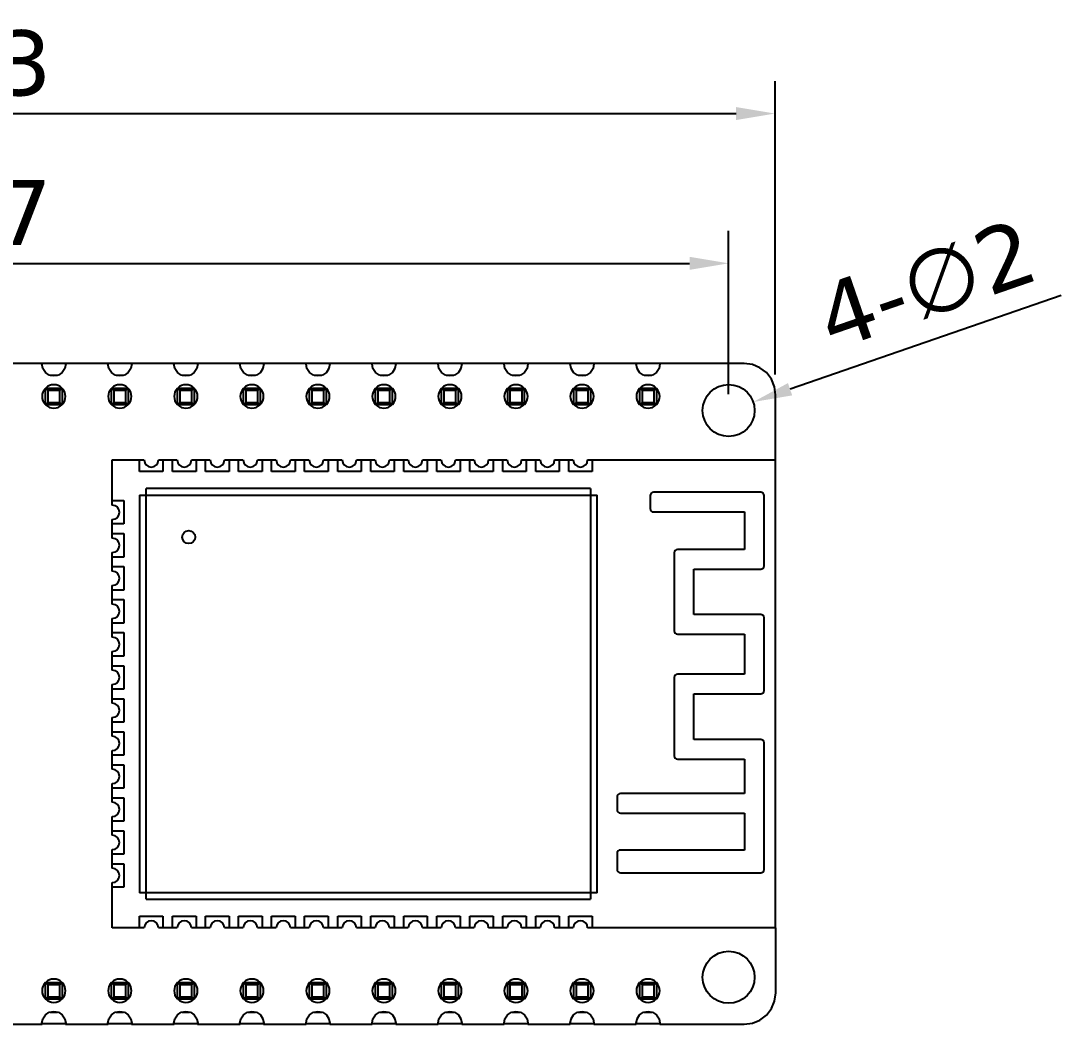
# Model space of a CAD drawing. Header units: millimetres. Extents: x 573 to 698, y 194 to 280.
# Drawn here: x 657.48 to 697.5, y 241.65 to 280.25 of the extents above; entities that cross this region are included whole.
import ezdxf

# ---------------------------------------------------------------- set-up
doc = ezdxf.new("R2010")
doc.units = ezdxf.units.MM
doc.header["$LTSCALE"] = 30.734
doc.header["$PDMODE"] = 3
doc.header["$PDSIZE"] = 0.3125
doc.layers.get('0').update_dxf_attribs({"linetype": 'CONTINUOUS'})
doc.layers.get('Defpoints').update_dxf_attribs({"linetype": 'CONTINUOUS'})
doc.layers.add('dim', color=6, linetype='CONTINUOUS', lineweight=9)
doc.styles.add('Verdana', font='verdana.ttf', dxfattribs={"height": 2.5})
doc.dimstyles.new('aaaaaaaa 3.0', dxfattribs={"dimtxt": 2.5, "dimasz": 1.5, "dimexe": 1.25, "dimexo": 0.625, "dimtad": 1, "dimdec": 1, "dimzin": 9, "dimdsep": 46, "dimtxsty": 'Verdana', "dimcen": 0, "dimazin": 0, "dimtfac": 1, "dimtofl": 0, "dimtmove": 0, "dimatfit": 3, "dimfxl": 1, "dimlwd": 25, "dimlwe": 25, "dimarcsym": 0})

# ---------------------------------------------------------------- blocks, each defined once
blk = doc.blocks.new('*D36')
at = {"layer": 'Defpoints', "color": 0}
for p in [(686.496, 276.679), (623.211, 265.856), (686.496, 266.012)]:
    blk.add_point(p, dxfattribs=at)
at = {"layer": 'dim', "color": 0, "lineweight": 25}
for p, q in [((623.211, 266.481), (623.211, 277.929)), ((686.496, 266.637), (686.496, 277.929)), ((624.711, 276.679), (684.996, 276.679))]:
    blk.add_line(p, q, dxfattribs=at)
at = {"layer": 'dim', "color": 0}
for points in [[(624.711, 276.929), (624.711, 276.429), (623.211, 276.679)], [(684.996, 276.429), (684.996, 276.929), (686.496, 276.679)]]:
    blk.add_solid(points, dxfattribs=at)
at = {"layer": 'dim', "color": 0, "insert": (654.853, 278.606), "char_height": 2.5, "attachment_point": 5, "style": 'Verdana'}
blk.add_mtext('63.3', dxfattribs=at)
blk = doc.blocks.new('*D40')
at = {"layer": 'Defpoints', "color": 0}
for p in [(685.656, 265.583), (683.766, 264.929)]:
    blk.add_point(p, dxfattribs=at)
at = {"layer": 'dim', "color": 0, "lineweight": 25}
blk.add_line((697.504, 269.683), (687.074, 266.073), dxfattribs=at)
at = {"layer": 'dim', "color": 0}
blk.add_solid([(686.992, 266.31), (687.156, 265.837), (685.656, 265.583)], dxfattribs=at)
at = {"layer": 'dim', "color": 0, "insert": (692.311, 270.108), "char_height": 2.5, "attachment_point": 5, "rotation": 19.0884, "style": 'Verdana'}
blk.add_mtext('4-∅2', dxfattribs=at)
blk = doc.blocks.new('*D41')
at = {"layer": 'Defpoints', "color": 0}
for p in [(684.711, 270.917), (625.021, 265.256), (684.711, 265.256)]:
    blk.add_point(p, dxfattribs=at)
at = {"layer": 'dim', "color": 0, "lineweight": 25}
for p, q in [((625.021, 265.881), (625.021, 272.167)), ((684.711, 265.881), (684.711, 272.167)), ((626.521, 270.917), (683.211, 270.917))]:
    blk.add_line(p, q, dxfattribs=at)
at = {"layer": 'dim', "color": 0}
for points in [[(626.521, 271.167), (626.521, 270.667), (625.021, 270.917)], [(683.211, 270.667), (683.211, 271.167), (684.711, 270.917)]]:
    blk.add_solid(points, dxfattribs=at)
at = {"layer": 'dim', "color": 0, "insert": (654.866, 272.843), "char_height": 2.5, "attachment_point": 5, "style": 'Verdana'}
blk.add_mtext('59.7', dxfattribs=at)

msp = doc.modelspace()

# ---------------------------------------------------------------- linework, layer by layer
at = {"color": 7, "linetype": 'Continuous'}
for p, q in [((658.296, 267.061), (656.667, 267.061)), ((659.207, 267.066), (658.293, 267.066)), ((658.293, 267.046), (658.296, 267.061)), ((658.328, 266.87), (658.293, 267.046)), ((659.21, 267.046), (659.175, 266.87)), ((659.207, 267.062), (659.21, 267.046)), ((660.836, 267.062), (659.207, 267.062)), ((661.747, 267.066), (660.833, 267.066)), ((660.833, 267.046), (660.836, 267.062)), ((660.868, 266.87), (660.833, 267.046)), ((661.75, 267.046), (661.715, 266.87)), ((661.747, 267.062), (661.75, 267.046)), ((663.376, 267.062), (661.747, 267.062)), ((664.287, 267.066), (663.373, 267.066)), ((663.373, 267.046), (663.376, 267.062)), ((663.408, 266.87), (663.373, 267.046)), ((664.29, 267.046), (664.255, 266.87)), ((665.916, 267.063), (664.287, 267.062)), ((664.287, 267.062), (664.29, 267.046)), ((666.827, 267.066), (665.913, 267.066)), ((665.913, 267.046), (665.916, 267.063)), ((665.948, 266.87), (665.913, 267.046)), ((666.83, 267.046), (666.795, 266.87)), ((668.456, 267.063), (666.827, 267.063)), ((666.827, 267.063), (666.83, 267.046)), ((669.367, 267.066), (668.453, 267.066)), ((668.453, 267.046), (668.456, 267.063)), ((668.488, 266.87), (668.453, 267.046)), ((669.37, 267.046), (669.335, 266.87)), ((670.996, 267.064), (669.367, 267.063)), ((669.367, 267.063), (669.37, 267.046)), ((671.907, 267.066), (670.993, 267.066)), ((670.993, 267.046), (670.996, 267.064)), ((671.028, 266.87), (670.993, 267.046)), ((671.91, 267.046), (671.875, 266.87)), ((673.536, 267.064), (671.907, 267.064)), ((671.907, 267.064), (671.91, 267.046)), ((674.447, 267.066), (673.533, 267.066)), ((673.533, 267.046), (673.536, 267.064)), ((673.568, 266.87), (673.533, 267.046)), ((674.45, 267.046), (674.415, 266.87)), ((676.076, 267.064), (674.447, 267.064)), ((674.447, 267.064), (674.45, 267.046)), ((676.986, 267.066), (676.073, 267.066)), ((676.073, 267.046), (676.076, 267.064)), ((676.108, 266.87), (676.073, 267.046)), ((676.99, 267.046), (676.955, 266.87)), ((678.616, 267.065), (676.986, 267.065)), ((676.986, 267.065), (676.99, 267.046)), ((679.526, 267.066), (678.613, 267.066)), ((678.613, 267.046), (678.616, 267.065)), ((678.648, 266.87), (678.613, 267.046)), ((679.53, 267.046), (679.495, 266.87)), ((681.156, 267.065), (679.526, 267.065)), ((679.526, 267.065), (679.53, 267.046)), ((682.066, 267.066), (681.153, 267.066)), ((681.153, 267.046), (681.156, 267.065)), ((681.188, 266.87), (681.153, 267.046)), ((682.07, 267.046), (682.035, 266.87)), ((685.311, 267.066), (682.066, 267.065)), ((682.066, 267.065), (682.07, 267.046)), ((685.625, 267.025), (685.311, 267.066)), ((685.917, 266.904), (685.625, 267.025)), ((658.427, 266.721), (658.328, 266.87)), ((658.576, 266.622), (658.427, 266.721)), ((658.751, 266.587), (658.576, 266.622)), ((658.607, 266.616), (658.896, 266.616)), ((658.927, 266.622), (658.751, 266.587)), ((659.076, 266.721), (658.927, 266.622)), ((659.175, 266.87), (659.076, 266.721)), ((660.967, 266.721), (660.868, 266.87)), ((661.116, 266.622), (660.967, 266.721)), ((661.291, 266.587), (661.116, 266.622)), ((661.147, 266.616), (661.436, 266.616)), ((661.467, 266.622), (661.291, 266.587)), ((661.616, 266.721), (661.467, 266.622)), ((661.715, 266.87), (661.616, 266.721)), ((663.507, 266.721), (663.408, 266.87)), ((663.656, 266.622), (663.507, 266.721)), ((663.831, 266.587), (663.656, 266.622)), ((663.687, 266.616), (663.976, 266.616)), ((664.007, 266.622), (663.831, 266.587)), ((664.156, 266.721), (664.007, 266.622)), ((664.255, 266.87), (664.156, 266.721)), ((666.047, 266.721), (665.948, 266.87)), ((666.196, 266.622), (666.047, 266.721)), ((666.371, 266.587), (666.196, 266.622)), ((666.227, 266.616), (666.516, 266.616)), ((666.547, 266.622), (666.371, 266.587)), ((666.696, 266.721), (666.547, 266.622)), ((666.795, 266.87), (666.696, 266.721)), ((668.587, 266.721), (668.488, 266.87)), ((668.736, 266.622), (668.587, 266.721)), ((668.911, 266.587), (668.736, 266.622)), ((668.767, 266.616), (669.056, 266.616)), ((669.087, 266.622), (668.911, 266.587)), ((669.236, 266.721), (669.087, 266.622)), ((669.335, 266.87), (669.236, 266.721)), ((671.127, 266.721), (671.028, 266.87)), ((671.276, 266.622), (671.127, 266.721)), ((671.451, 266.587), (671.276, 266.622)), ((671.307, 266.616), (671.596, 266.616)), ((671.627, 266.622), (671.451, 266.587)), ((671.776, 266.721), (671.627, 266.622)), ((671.875, 266.87), (671.776, 266.721)), ((673.667, 266.721), (673.568, 266.87)), ((673.816, 266.622), (673.667, 266.721)), ((673.991, 266.587), (673.816, 266.622)), ((673.847, 266.616), (674.136, 266.616)), ((674.167, 266.622), (673.991, 266.587)), ((674.316, 266.721), (674.167, 266.622)), ((674.415, 266.87), (674.316, 266.721)), ((676.207, 266.721), (676.108, 266.87)), ((676.356, 266.622), (676.207, 266.721)), ((676.531, 266.587), (676.356, 266.622)), ((676.387, 266.616), (676.676, 266.616)), ((676.707, 266.622), (676.531, 266.587)), ((676.856, 266.721), (676.707, 266.622)), ((676.955, 266.87), (676.856, 266.721)), ((678.747, 266.721), (678.648, 266.87)), ((678.896, 266.622), (678.747, 266.721)), ((679.071, 266.587), (678.896, 266.622)), ((678.927, 266.616), (679.216, 266.616)), ((679.247, 266.622), (679.071, 266.587)), ((679.396, 266.721), (679.247, 266.622)), ((679.495, 266.87), (679.396, 266.721)), ((681.287, 266.721), (681.188, 266.87)), ((681.436, 266.622), (681.287, 266.721)), ((681.611, 266.587), (681.436, 266.622)), ((681.467, 266.616), (681.756, 266.616)), ((681.787, 266.622), (681.611, 266.587)), ((681.936, 266.721), (681.787, 266.622)), ((682.035, 266.87), (681.936, 266.721)), ((686.167, 266.712), (685.917, 266.904)), ((686.36, 266.461), (686.167, 266.712)), ((686.48, 266.169), (686.36, 266.461)), ((686.511, 265.856), (686.48, 266.169)), ((658.431, 265.476), (658.431, 266.116)), ((658.52, 266.028), (658.431, 266.116)), ((658.431, 266.116), (659.071, 266.116)), ((658.52, 266.028), (658.52, 265.564)), ((658.983, 266.028), (658.52, 266.028)), ((659.071, 266.116), (658.983, 266.028)), ((658.983, 265.564), (658.983, 266.028)), ((659.071, 266.116), (659.071, 265.476)), ((660.971, 265.476), (660.971, 266.116)), ((660.971, 266.116), (661.611, 266.116)), ((661.06, 266.028), (660.971, 266.116)), ((661.06, 266.028), (661.06, 265.564)), ((661.523, 266.028), (661.06, 266.028)), ((661.611, 266.116), (661.523, 266.028)), ((661.523, 265.564), (661.523, 266.028)), ((661.611, 266.116), (661.611, 265.476)), ((663.511, 265.476), (663.511, 266.116)), ((663.511, 266.116), (664.151, 266.116)), ((663.6, 266.028), (663.511, 266.116)), ((663.6, 266.028), (663.6, 265.564)), ((664.063, 266.028), (663.6, 266.028)), ((664.151, 266.116), (664.063, 266.028)), ((664.063, 265.564), (664.063, 266.028)), ((664.151, 266.116), (664.151, 265.476)), ((666.051, 265.476), (666.051, 266.116)), ((666.051, 266.116), (666.691, 266.116)), ((666.14, 266.028), (666.051, 266.116)), ((666.14, 266.028), (666.14, 265.564)), ((666.603, 266.028), (666.14, 266.028)), ((666.691, 266.116), (666.603, 266.028)), ((666.603, 265.564), (666.603, 266.028)), ((666.691, 266.116), (666.691, 265.476)), ((668.591, 265.476), (668.591, 266.116)), ((668.591, 266.116), (669.231, 266.116)), ((668.68, 266.028), (668.591, 266.116)), ((669.143, 266.028), (668.68, 266.028)), ((668.68, 266.028), (668.68, 265.564)), ((669.231, 266.116), (669.143, 266.028)), ((669.143, 265.564), (669.143, 266.028)), ((669.231, 266.116), (669.231, 265.476)), ((671.131, 266.116), (671.771, 266.116)), ((671.131, 265.476), (671.131, 266.116)), ((671.22, 266.028), (671.131, 266.116)), ((671.683, 266.028), (671.22, 266.028)), ((671.22, 266.028), (671.22, 265.564)), ((671.771, 266.116), (671.683, 266.028)), ((671.683, 265.564), (671.683, 266.028)), ((671.771, 266.116), (671.771, 265.476)), ((673.671, 266.116), (674.311, 266.116)), ((673.671, 265.476), (673.671, 266.116)), ((673.76, 266.028), (673.671, 266.116)), ((674.223, 266.028), (673.76, 266.028)), ((673.76, 266.028), (673.76, 265.564)), ((674.311, 266.116), (674.223, 266.028)), ((674.223, 265.564), (674.223, 266.028)), ((674.311, 266.116), (674.311, 265.476)), ((676.211, 266.116), (676.851, 266.116)), ((676.211, 265.476), (676.211, 266.116)), ((676.3, 266.028), (676.211, 266.116)), ((676.763, 266.028), (676.3, 266.028)), ((676.3, 266.028), (676.3, 265.564)), ((676.851, 266.116), (676.763, 266.028)), ((676.763, 265.564), (676.763, 266.028)), ((676.851, 266.116), (676.851, 265.476)), ((678.751, 266.116), (679.391, 266.116)), ((678.751, 265.476), (678.751, 266.116)), ((678.84, 266.028), (678.751, 266.116)), ((679.303, 266.028), (678.84, 266.028)), ((678.84, 266.028), (678.84, 265.564)), ((679.391, 266.116), (679.303, 266.028)), ((679.303, 265.564), (679.303, 266.028)), ((679.391, 266.116), (679.391, 265.476)), ((681.291, 266.116), (681.931, 266.116)), ((681.291, 265.476), (681.291, 266.116)), ((681.38, 266.028), (681.291, 266.116)), ((681.843, 266.028), (681.38, 266.028)), ((681.38, 266.028), (681.38, 265.564)), ((681.931, 266.116), (681.843, 266.028)), ((681.843, 265.564), (681.843, 266.028)), ((681.931, 266.116), (681.931, 265.476)), ((686.511, 263.356), (686.511, 265.856)), ((658.52, 265.564), (658.431, 265.476)), ((659.071, 265.476), (658.431, 265.476)), ((658.52, 265.564), (658.983, 265.564)), ((659.071, 265.476), (658.983, 265.564)), ((661.06, 265.564), (660.971, 265.476)), ((661.611, 265.476), (660.971, 265.476)), ((661.06, 265.564), (661.523, 265.564)), ((661.611, 265.476), (661.523, 265.564)), ((663.6, 265.564), (663.511, 265.476)), ((664.151, 265.476), (663.511, 265.476)), ((663.6, 265.564), (664.063, 265.564)), ((664.151, 265.476), (664.063, 265.564)), ((666.14, 265.564), (666.051, 265.476)), ((666.691, 265.476), (666.051, 265.476)), ((666.14, 265.564), (666.603, 265.564)), ((666.691, 265.476), (666.603, 265.564)), ((668.68, 265.564), (668.591, 265.476)), ((669.231, 265.476), (668.591, 265.476)), ((668.68, 265.564), (669.143, 265.564)), ((669.231, 265.476), (669.143, 265.564)), ((671.22, 265.564), (671.131, 265.476)), ((671.771, 265.476), (671.131, 265.476)), ((671.22, 265.564), (671.683, 265.564)), ((671.771, 265.476), (671.683, 265.564)), ((673.76, 265.564), (673.671, 265.476)), ((674.311, 265.476), (673.671, 265.476)), ((673.76, 265.564), (674.223, 265.564)), ((674.311, 265.476), (674.223, 265.564)), ((676.3, 265.564), (676.211, 265.476)), ((676.851, 265.476), (676.211, 265.476)), ((676.3, 265.564), (676.763, 265.564)), ((676.851, 265.476), (676.763, 265.564)), ((678.84, 265.564), (678.751, 265.476)), ((679.391, 265.476), (678.751, 265.476)), ((678.84, 265.564), (679.303, 265.564)), ((679.391, 265.476), (679.303, 265.564)), ((681.38, 265.564), (681.291, 265.476)), ((681.931, 265.476), (681.291, 265.476)), ((681.38, 265.564), (681.843, 265.564)), ((681.931, 265.476), (681.843, 265.564)), ((661.001, 261.616), (661.001, 263.356)), ((661.001, 263.356), (662.226, 263.356)), ((662.051, 262.906), (662.051, 263.356)), ((662.776, 263.356), (663.496, 263.356)), ((662.951, 263.356), (662.951, 262.906)), ((663.321, 262.906), (663.321, 263.356)), ((664.046, 263.356), (664.766, 263.356)), ((664.221, 263.356), (664.221, 262.906)), ((664.591, 262.906), (664.591, 263.356)), ((665.316, 263.356), (666.036, 263.356)), ((665.491, 263.356), (665.491, 262.906)), ((665.861, 262.906), (665.861, 263.356)), ((666.586, 263.356), (667.306, 263.356)), ((666.761, 263.356), (666.761, 262.906)), ((667.131, 262.906), (667.131, 263.356)), ((667.856, 263.356), (668.576, 263.356)), ((668.031, 263.356), (668.031, 262.906)), ((668.401, 262.906), (668.401, 263.356)), ((669.126, 263.356), (669.846, 263.356)), ((669.301, 263.356), (669.301, 262.906)), ((669.671, 262.906), (669.671, 263.356)), ((670.396, 263.356), (671.116, 263.356)), ((670.571, 263.356), (670.571, 262.906)), ((670.941, 262.906), (670.941, 263.356)), ((671.666, 263.356), (672.386, 263.356)), ((671.841, 263.356), (671.841, 262.906)), ((672.211, 262.906), (672.211, 263.356)), ((672.936, 263.356), (673.656, 263.356)), ((673.111, 263.356), (673.111, 262.906)), ((673.481, 262.906), (673.481, 263.356)), ((674.206, 263.356), (674.926, 263.356)), ((674.381, 263.356), (674.381, 262.906)), ((674.751, 262.906), (674.751, 263.356)), ((675.476, 263.356), (676.196, 263.356)), ((675.651, 263.356), (675.651, 262.906)), ((676.021, 262.906), (676.021, 263.356)), ((676.746, 263.356), (677.466, 263.356)), ((676.921, 263.356), (676.921, 262.906)), ((677.291, 262.906), (677.291, 263.356)), ((678.016, 263.356), (678.736, 263.356)), ((678.191, 263.356), (678.191, 262.906)), ((678.561, 262.906), (678.561, 263.356)), ((679.286, 263.356), (686.501, 263.356)), ((679.461, 263.356), (679.461, 262.906)), ((686.501, 263.356), (686.511, 263.356)), ((686.501, 263.356), (686.501, 245.356)), ((662.951, 262.906), (662.051, 262.906)), ((664.221, 262.906), (663.321, 262.906)), ((665.491, 262.906), (664.591, 262.906)), ((666.761, 262.906), (665.861, 262.906)), ((668.031, 262.906), (667.131, 262.906)), ((669.301, 262.906), (668.401, 262.906)), ((670.571, 262.906), (669.671, 262.906)), ((671.841, 262.906), (670.941, 262.906)), ((673.111, 262.906), (672.211, 262.906)), ((674.381, 262.906), (673.481, 262.906)), ((675.651, 262.906), (674.751, 262.906)), ((676.921, 262.906), (676.021, 262.906)), ((678.191, 262.906), (677.291, 262.906)), ((679.461, 262.906), (678.561, 262.906)), ((662.301, 246.456), (662.301, 262.256)), ((679.401, 262.256), (662.301, 262.256)), ((679.401, 262.256), (679.401, 246.456)), ((661.001, 261.791), (661.451, 261.791)), ((661.451, 261.791), (661.451, 260.891)), ((662.051, 262.006), (662.051, 246.706)), ((662.051, 262.006), (679.651, 262.006)), ((679.651, 246.706), (679.651, 262.006)), ((681.693, 261.982), (681.693, 261.482)), ((685.945, 262.109), (681.82, 262.109)), ((686.072, 259.282), (686.072, 261.982)), ((681.82, 261.355), (685.318, 261.355)), ((685.318, 261.355), (685.318, 259.909)), ((661.001, 260.346), (661.001, 261.066)), ((661.451, 260.891), (661.001, 260.891)), ((661.001, 260.521), (661.451, 260.521)), ((661.451, 260.521), (661.451, 259.621)), ((661.001, 259.076), (661.001, 259.796)), ((682.618, 259.782), (682.618, 256.782)), ((685.318, 259.909), (682.745, 259.909)), ((661.451, 259.621), (661.001, 259.621)), ((661.001, 259.251), (661.451, 259.251)), ((661.451, 259.251), (661.451, 258.351)), ((683.372, 259.155), (685.945, 259.155)), ((683.372, 257.409), (683.372, 259.155)), ((661.001, 257.806), (661.001, 258.526)), ((661.451, 258.351), (661.001, 258.351)), ((661.001, 257.981), (661.451, 257.981)), ((661.451, 257.981), (661.451, 257.081)), ((685.945, 257.409), (683.372, 257.409)), ((661.001, 256.536), (661.001, 257.256)), ((661.451, 257.081), (661.001, 257.081)), ((686.072, 254.482), (686.072, 257.282)), ((661.001, 256.711), (661.451, 256.711)), ((661.451, 256.711), (661.451, 255.811)), ((682.745, 256.655), (685.318, 256.655)), ((685.318, 256.655), (685.318, 255.109)), ((661.001, 255.266), (661.001, 255.986)), ((661.451, 255.811), (661.001, 255.811)), ((661.001, 255.441), (661.451, 255.441)), ((661.451, 255.441), (661.451, 254.541)), ((682.618, 254.982), (682.618, 251.971)), ((685.318, 255.109), (682.745, 255.109)), ((661.001, 253.996), (661.001, 254.716)), ((661.451, 254.541), (661.001, 254.541)), ((661.001, 254.171), (661.451, 254.171)), ((661.451, 254.171), (661.451, 253.271)), ((683.372, 254.355), (685.945, 254.355)), ((683.372, 252.598), (683.372, 254.355)), ((661.001, 252.726), (661.001, 253.446)), ((661.451, 253.271), (661.001, 253.271)), ((661.001, 252.901), (661.451, 252.901)), ((661.451, 252.901), (661.451, 252.001)), ((685.945, 252.598), (683.372, 252.598)), ((661.001, 251.456), (661.001, 252.176)), ((686.072, 247.598), (686.072, 252.471)), ((661.451, 252.001), (661.001, 252.001)), ((682.745, 251.844), (685.318, 251.844)), ((685.318, 251.844), (685.318, 250.524)), ((661.001, 251.631), (661.451, 251.631)), ((661.451, 251.631), (661.451, 250.731)), ((661.001, 250.186), (661.001, 250.906)), ((661.451, 250.731), (661.001, 250.731)), ((661.001, 250.361), (661.451, 250.361)), ((661.451, 250.361), (661.451, 249.461)), ((680.418, 250.397), (680.418, 249.897)), ((685.318, 250.524), (680.545, 250.524)), ((680.545, 249.77), (685.318, 249.77)), ((685.318, 249.77), (685.318, 248.351)), ((661.001, 248.916), (661.001, 249.636)), ((661.451, 249.461), (661.001, 249.461)), ((661.001, 249.091), (661.451, 249.091)), ((661.451, 249.091), (661.451, 248.191)), ((661.001, 247.646), (661.001, 248.366)), ((661.451, 248.191), (661.001, 248.191)), ((680.418, 248.224), (680.418, 247.598)), ((685.318, 248.351), (680.545, 248.351)), ((661.001, 247.821), (661.451, 247.821)), ((661.451, 247.821), (661.451, 246.921)), ((680.545, 247.471), (685.945, 247.471)), ((661.001, 245.356), (661.001, 247.096)), ((661.451, 246.921), (661.001, 246.921)), ((679.651, 246.706), (662.051, 246.706)), ((662.301, 246.456), (679.401, 246.456)), ((662.051, 245.806), (662.951, 245.806)), ((662.051, 245.356), (662.051, 245.806)), ((662.951, 245.806), (662.951, 245.356)), ((663.321, 245.806), (664.221, 245.806)), ((663.321, 245.356), (663.321, 245.806)), ((664.221, 245.806), (664.221, 245.356)), ((664.591, 245.806), (665.491, 245.806)), ((664.591, 245.356), (664.591, 245.806)), ((665.491, 245.806), (665.491, 245.356)), ((665.861, 245.806), (666.761, 245.806)), ((665.861, 245.356), (665.861, 245.806)), ((666.761, 245.806), (666.761, 245.356)), ((667.131, 245.806), (668.031, 245.806)), ((667.131, 245.356), (667.131, 245.806)), ((668.031, 245.806), (668.031, 245.356)), ((668.401, 245.806), (669.301, 245.806)), ((668.401, 245.356), (668.401, 245.806)), ((669.301, 245.806), (669.301, 245.356)), ((669.671, 245.806), (670.571, 245.806)), ((669.671, 245.356), (669.671, 245.806)), ((670.571, 245.806), (670.571, 245.356)), ((670.941, 245.806), (671.841, 245.806)), ((670.941, 245.356), (670.941, 245.806)), ((671.841, 245.806), (671.841, 245.356)), ((672.211, 245.806), (673.111, 245.806)), ((672.211, 245.356), (672.211, 245.806)), ((673.111, 245.806), (673.111, 245.356)), ((673.481, 245.806), (674.381, 245.806)), ((673.481, 245.356), (673.481, 245.806)), ((674.381, 245.806), (674.381, 245.356)), ((674.751, 245.806), (675.651, 245.806)), ((674.751, 245.356), (674.751, 245.806)), ((675.651, 245.806), (675.651, 245.356)), ((676.021, 245.806), (676.921, 245.806)), ((676.021, 245.356), (676.021, 245.806)), ((676.921, 245.806), (676.921, 245.356)), ((677.291, 245.806), (678.191, 245.806)), ((677.291, 245.356), (677.291, 245.806)), ((678.191, 245.806), (678.191, 245.356)), ((678.561, 245.806), (679.461, 245.806)), ((678.561, 245.356), (678.561, 245.806)), ((679.461, 245.806), (679.461, 245.356)), ((662.226, 245.356), (661.001, 245.356)), ((663.496, 245.356), (662.776, 245.356)), ((664.766, 245.356), (664.046, 245.356)), ((666.036, 245.356), (665.316, 245.356)), ((667.306, 245.356), (666.586, 245.356)), ((668.576, 245.356), (667.856, 245.356)), ((669.846, 245.356), (669.126, 245.356)), ((671.116, 245.356), (670.396, 245.356)), ((672.386, 245.356), (671.666, 245.356)), ((673.656, 245.356), (672.936, 245.356)), ((674.926, 245.356), (674.206, 245.356)), ((676.196, 245.356), (675.476, 245.356)), ((677.466, 245.356), (676.746, 245.356)), ((678.736, 245.356), (678.016, 245.356)), ((686.501, 245.356), (679.286, 245.356)), ((686.522, 245.356), (686.501, 245.356)), ((686.522, 242.856), (686.522, 245.356)), ((658.431, 243.256), (659.071, 243.256)), ((658.52, 243.168), (658.431, 243.256)), ((658.431, 242.616), (658.431, 243.256)), ((658.983, 243.168), (658.52, 243.168)), ((658.52, 243.168), (658.52, 242.704)), ((659.071, 243.256), (658.983, 243.168)), ((658.983, 242.704), (658.983, 243.168)), ((659.071, 243.256), (659.071, 242.616)), ((660.971, 243.256), (661.611, 243.256)), ((661.06, 243.168), (660.971, 243.256)), ((660.971, 242.616), (660.971, 243.256)), ((661.523, 243.168), (661.06, 243.168)), ((661.06, 243.168), (661.06, 242.704)), ((661.611, 243.256), (661.523, 243.168)), ((661.523, 242.704), (661.523, 243.168)), ((661.611, 243.256), (661.611, 242.616)), ((663.511, 243.256), (664.151, 243.256)), ((663.6, 243.168), (663.511, 243.256)), ((663.511, 242.616), (663.511, 243.256)), ((664.063, 243.168), (663.6, 243.168)), ((663.6, 243.168), (663.6, 242.704)), ((664.151, 243.256), (664.063, 243.168)), ((664.063, 242.704), (664.063, 243.168)), ((664.151, 243.256), (664.151, 242.616)), ((666.051, 243.256), (666.691, 243.256)), ((666.14, 243.168), (666.051, 243.256)), ((666.051, 242.616), (666.051, 243.256)), ((666.603, 243.168), (666.14, 243.168)), ((666.14, 243.168), (666.14, 242.704)), ((666.691, 243.256), (666.603, 243.168)), ((666.603, 242.704), (666.603, 243.168)), ((666.691, 243.256), (666.691, 242.616)), ((668.591, 243.256), (669.231, 243.256)), ((668.68, 243.168), (668.591, 243.256)), ((668.591, 242.616), (668.591, 243.256)), ((669.143, 243.168), (668.68, 243.168)), ((668.68, 243.168), (668.68, 242.704)), ((669.231, 243.256), (669.143, 243.168)), ((669.143, 242.704), (669.143, 243.168)), ((669.231, 243.256), (669.231, 242.616)), ((671.131, 243.256), (671.771, 243.256)), ((671.22, 243.168), (671.131, 243.256)), ((671.131, 242.616), (671.131, 243.256)), ((671.683, 243.168), (671.22, 243.168)), ((671.22, 243.168), (671.22, 242.704)), ((671.771, 243.256), (671.683, 243.168)), ((671.683, 242.704), (671.683, 243.168)), ((671.771, 243.256), (671.771, 242.616)), ((673.671, 243.256), (674.311, 243.256)), ((673.76, 243.168), (673.671, 243.256)), ((673.671, 242.616), (673.671, 243.256)), ((674.223, 243.168), (673.76, 243.168)), ((673.76, 243.168), (673.76, 242.704)), ((674.311, 243.256), (674.223, 243.168)), ((674.223, 242.704), (674.223, 243.168)), ((674.311, 243.256), (674.311, 242.616)), ((676.211, 243.256), (676.851, 243.256)), ((676.3, 243.168), (676.211, 243.256)), ((676.211, 242.616), (676.211, 243.256)), ((676.763, 243.168), (676.3, 243.168)), ((676.3, 243.168), (676.3, 242.704)), ((676.851, 243.256), (676.763, 243.168)), ((676.763, 242.704), (676.763, 243.168)), ((676.851, 243.256), (676.851, 242.616)), ((678.751, 243.256), (679.391, 243.256)), ((678.84, 243.168), (678.751, 243.256)), ((678.751, 242.616), (678.751, 243.256)), ((679.303, 243.168), (678.84, 243.168)), ((678.84, 243.168), (678.84, 242.704)), ((679.391, 243.256), (679.303, 243.168)), ((679.303, 242.704), (679.303, 243.168)), ((679.391, 243.256), (679.391, 242.616)), ((681.291, 243.256), (681.931, 243.256)), ((681.38, 243.168), (681.291, 243.256)), ((681.291, 242.616), (681.291, 243.256)), ((681.843, 243.168), (681.38, 243.168)), ((681.38, 243.168), (681.38, 242.704)), ((681.931, 243.256), (681.843, 243.168)), ((681.843, 242.704), (681.843, 243.168)), ((681.931, 243.256), (681.931, 242.616)), ((658.52, 242.704), (658.431, 242.616)), ((659.071, 242.616), (658.431, 242.616)), ((658.52, 242.704), (658.983, 242.704)), ((659.071, 242.616), (658.983, 242.704)), ((661.06, 242.704), (660.971, 242.616)), ((661.611, 242.616), (660.971, 242.616)), ((661.06, 242.704), (661.523, 242.704)), ((661.611, 242.616), (661.523, 242.704)), ((663.6, 242.704), (663.511, 242.616)), ((664.151, 242.616), (663.511, 242.616)), ((663.6, 242.704), (664.063, 242.704)), ((664.151, 242.616), (664.063, 242.704)), ((666.14, 242.704), (666.051, 242.616)), ((666.691, 242.616), (666.051, 242.616)), ((666.14, 242.704), (666.603, 242.704)), ((666.691, 242.616), (666.603, 242.704)), ((668.68, 242.704), (668.591, 242.616)), ((669.231, 242.616), (668.591, 242.616)), ((668.68, 242.704), (669.143, 242.704)), ((669.231, 242.616), (669.143, 242.704)), ((671.22, 242.704), (671.131, 242.616)), ((671.771, 242.616), (671.131, 242.616)), ((671.22, 242.704), (671.683, 242.704)), ((671.771, 242.616), (671.683, 242.704)), ((673.76, 242.704), (673.671, 242.616)), ((674.311, 242.616), (673.671, 242.616)), ((673.76, 242.704), (674.223, 242.704)), ((674.311, 242.616), (674.223, 242.704)), ((676.3, 242.704), (676.211, 242.616)), ((676.851, 242.616), (676.211, 242.616)), ((676.3, 242.704), (676.763, 242.704)), ((676.851, 242.616), (676.763, 242.704)), ((678.84, 242.704), (678.751, 242.616)), ((679.391, 242.616), (678.751, 242.616)), ((678.84, 242.704), (679.303, 242.704)), ((679.391, 242.616), (679.303, 242.704)), ((681.38, 242.704), (681.291, 242.616)), ((681.931, 242.616), (681.291, 242.616)), ((681.38, 242.704), (681.843, 242.704)), ((681.931, 242.616), (681.843, 242.704)), ((686.36, 242.251), (686.48, 242.542)), ((686.48, 242.542), (686.522, 242.856)), ((658.576, 242.11), (658.751, 242.145)), ((658.751, 242.145), (658.927, 242.11)), ((661.116, 242.11), (661.291, 242.145)), ((661.291, 242.145), (661.467, 242.11)), ((663.656, 242.11), (663.831, 242.145)), ((663.831, 242.145), (664.007, 242.11)), ((666.196, 242.11), (666.371, 242.145)), ((666.371, 242.145), (666.547, 242.11)), ((668.736, 242.11), (668.911, 242.145)), ((668.911, 242.145), (669.087, 242.11)), ((671.276, 242.11), (671.451, 242.145)), ((671.451, 242.145), (671.627, 242.11)), ((673.816, 242.11), (673.991, 242.145)), ((673.991, 242.145), (674.167, 242.11)), ((676.356, 242.11), (676.531, 242.145)), ((676.531, 242.145), (676.707, 242.11)), ((678.896, 242.11), (679.071, 242.145)), ((679.071, 242.145), (679.247, 242.11)), ((681.436, 242.11), (681.611, 242.145)), ((681.611, 242.145), (681.787, 242.11)), ((686.167, 242), (686.36, 242.251)), ((658.293, 241.686), (658.328, 241.861)), ((658.328, 241.861), (658.427, 242.01)), ((658.427, 242.01), (658.576, 242.11)), ((658.607, 242.116), (658.896, 242.116)), ((658.927, 242.11), (659.076, 242.01)), ((659.076, 242.01), (659.175, 241.861)), ((659.175, 241.861), (659.21, 241.686)), ((660.833, 241.686), (660.868, 241.861)), ((660.868, 241.861), (660.967, 242.01)), ((660.967, 242.01), (661.116, 242.11)), ((661.147, 242.116), (661.436, 242.116)), ((661.467, 242.11), (661.616, 242.01)), ((661.616, 242.01), (661.715, 241.861)), ((661.715, 241.861), (661.75, 241.686)), ((663.373, 241.686), (663.408, 241.861)), ((663.408, 241.861), (663.507, 242.01)), ((663.507, 242.01), (663.656, 242.11)), ((663.687, 242.116), (663.976, 242.116)), ((664.007, 242.11), (664.156, 242.01)), ((664.156, 242.01), (664.255, 241.861)), ((664.255, 241.861), (664.29, 241.686)), ((665.913, 241.686), (665.948, 241.861)), ((665.948, 241.861), (666.047, 242.01)), ((666.047, 242.01), (666.196, 242.11)), ((666.227, 242.116), (666.516, 242.116)), ((666.547, 242.11), (666.696, 242.01)), ((666.696, 242.01), (666.795, 241.861)), ((666.795, 241.861), (666.83, 241.686)), ((668.453, 241.686), (668.488, 241.861)), ((668.488, 241.861), (668.587, 242.01)), ((668.587, 242.01), (668.736, 242.11)), ((668.767, 242.116), (669.056, 242.116)), ((669.087, 242.11), (669.236, 242.01)), ((669.236, 242.01), (669.335, 241.861)), ((669.335, 241.861), (669.37, 241.686)), ((670.993, 241.686), (671.028, 241.861)), ((671.028, 241.861), (671.127, 242.01)), ((671.127, 242.01), (671.276, 242.11)), ((671.307, 242.116), (671.596, 242.116)), ((671.627, 242.11), (671.776, 242.01)), ((671.776, 242.01), (671.875, 241.861)), ((671.875, 241.861), (671.91, 241.686)), ((673.533, 241.686), (673.568, 241.861)), ((673.568, 241.861), (673.667, 242.01)), ((673.667, 242.01), (673.816, 242.11)), ((673.847, 242.116), (674.136, 242.116)), ((674.167, 242.11), (674.316, 242.01)), ((674.316, 242.01), (674.415, 241.861)), ((674.415, 241.861), (674.45, 241.686)), ((676.073, 241.686), (676.108, 241.861)), ((676.108, 241.861), (676.207, 242.01)), ((676.207, 242.01), (676.356, 242.11)), ((676.387, 242.116), (676.676, 242.116)), ((676.707, 242.11), (676.856, 242.01)), ((676.856, 242.01), (676.955, 241.861)), ((676.955, 241.861), (676.99, 241.686)), ((678.613, 241.686), (678.648, 241.861)), ((678.648, 241.861), (678.747, 242.01)), ((678.747, 242.01), (678.896, 242.11)), ((678.927, 242.116), (679.216, 242.116)), ((679.247, 242.11), (679.396, 242.01)), ((679.396, 242.01), (679.495, 241.861)), ((679.495, 241.861), (679.53, 241.686)), ((681.153, 241.686), (681.188, 241.861)), ((681.188, 241.861), (681.287, 242.01)), ((681.287, 242.01), (681.436, 242.11)), ((681.467, 242.116), (681.756, 242.116)), ((681.787, 242.11), (681.936, 242.01)), ((681.936, 242.01), (682.035, 241.861)), ((682.035, 241.861), (682.07, 241.686)), ((685.625, 241.687), (685.917, 241.808)), ((685.917, 241.808), (686.167, 242)), ((656.663, 241.651), (658.299, 241.651)), ((658.299, 241.651), (658.293, 241.686)), ((659.203, 241.666), (658.299, 241.666)), ((659.21, 241.686), (659.203, 241.651)), ((659.203, 241.651), (660.839, 241.652)), ((660.839, 241.652), (660.833, 241.686)), ((661.743, 241.666), (660.839, 241.666)), ((661.75, 241.686), (661.743, 241.652)), ((661.743, 241.652), (663.379, 241.652)), ((663.379, 241.652), (663.373, 241.686)), ((664.284, 241.666), (663.379, 241.666)), ((664.29, 241.686), (664.284, 241.652)), ((664.284, 241.652), (665.919, 241.652)), ((665.919, 241.652), (665.913, 241.686)), ((666.824, 241.666), (665.919, 241.666)), ((666.83, 241.686), (666.824, 241.653)), ((666.824, 241.653), (668.459, 241.653)), ((668.459, 241.653), (668.453, 241.686)), ((669.364, 241.666), (668.459, 241.666)), ((669.37, 241.686), (669.364, 241.653)), ((669.364, 241.653), (670.999, 241.653)), ((670.999, 241.653), (670.993, 241.686)), ((671.904, 241.666), (670.999, 241.666)), ((671.91, 241.686), (671.904, 241.653)), ((671.904, 241.653), (673.539, 241.654)), ((673.539, 241.654), (673.533, 241.686)), ((674.444, 241.666), (673.539, 241.666)), ((674.45, 241.686), (674.444, 241.654)), ((674.444, 241.654), (676.079, 241.654)), ((676.079, 241.654), (676.073, 241.686)), ((676.984, 241.666), (676.079, 241.666)), ((676.99, 241.686), (676.984, 241.654)), ((676.984, 241.654), (678.619, 241.655)), ((678.619, 241.655), (678.613, 241.686)), ((679.524, 241.666), (678.619, 241.666)), ((679.53, 241.686), (679.524, 241.655)), ((679.524, 241.655), (681.159, 241.655)), ((681.159, 241.655), (681.153, 241.686)), ((682.064, 241.666), (681.159, 241.666)), ((682.07, 241.686), (682.064, 241.655)), ((682.064, 241.655), (685.311, 241.656)), ((685.311, 241.656), (685.625, 241.687))]:
    msp.add_line(p, q, dxfattribs=at)
for centre, radius in [((684.711, 265.256), 1), ((663.941, 260.386), 0.25), ((684.711, 243.456), 1)]:
    msp.add_circle(centre, radius, dxfattribs=at)
for centre, radius, start, end in [((658.751, 265.796), 0.45, 45.8551, 134.1151), ((661.291, 265.796), 0.45, 45.8551, 134.1151), ((663.831, 265.796), 0.45, 45.8551, 134.1151), ((666.371, 265.796), 0.45, 45.8551, 134.1151), ((668.911, 265.796), 0.45, 45.8551, 134.1151), ((671.451, 265.796), 0.45, 45.8551, 134.1151), ((673.991, 265.796), 0.45, 45.8551, 134.1151), ((676.531, 265.796), 0.45, 45.8551, 134.1151), ((679.071, 265.796), 0.45, 45.8551, 134.1151), ((681.611, 265.796), 0.45, 45.8551, 134.1151), ((658.751, 265.796), 0.45, 136.0768, 223.931), ((658.751, 265.796), 0.45, 316.0768, 43.931), ((661.291, 265.796), 0.45, 136.0768, 223.931), ((661.291, 265.796), 0.45, 316.0768, 43.931), ((663.831, 265.796), 0.45, 136.0768, 223.931), ((663.831, 265.796), 0.45, 316.0768, 43.931), ((666.371, 265.796), 0.45, 136.0768, 223.931), ((666.371, 265.796), 0.45, 316.0768, 43.931), ((668.911, 265.796), 0.45, 136.0768, 223.931), ((668.911, 265.796), 0.45, 316.0768, 43.931), ((671.451, 265.796), 0.45, 136.0768, 223.931), ((671.451, 265.796), 0.45, 316.0768, 43.931), ((673.991, 265.796), 0.45, 136.0768, 223.931), ((673.991, 265.796), 0.45, 316.0768, 43.931), ((676.531, 265.796), 0.45, 136.0768, 223.931), ((676.531, 265.796), 0.45, 316.0768, 43.931), ((679.071, 265.796), 0.45, 136.0768, 223.931), ((679.071, 265.796), 0.45, 316.0768, 43.931), ((681.611, 265.796), 0.45, 136.0768, 223.931), ((681.611, 265.796), 0.45, 316.0768, 43.931), ((658.751, 265.796), 0.45, 225.8551, 314.1151), ((661.291, 265.796), 0.45, 225.8551, 314.1151), ((663.831, 265.796), 0.45, 225.8551, 314.1151), ((666.371, 265.796), 0.45, 225.8551, 314.1151), ((668.911, 265.796), 0.45, 225.8551, 314.1151), ((671.451, 265.796), 0.45, 225.8551, 314.1151), ((673.991, 265.796), 0.45, 225.8551, 314.1151), ((676.531, 265.796), 0.45, 225.8551, 314.1151), ((679.071, 265.796), 0.45, 225.8551, 314.1151), ((681.611, 265.796), 0.45, 225.8551, 314.1151), ((662.501, 263.356), 0.275, 180, 0), ((663.771, 263.356), 0.275, 180, 0), ((665.041, 263.356), 0.275, 180, 0), ((666.311, 263.356), 0.275, 180, 0), ((667.581, 263.356), 0.275, 180, 0), ((668.851, 263.356), 0.275, 180, 0), ((670.121, 263.356), 0.275, 180, 0), ((671.391, 263.356), 0.275, 180, 0), ((672.661, 263.356), 0.275, 180, 0), ((673.931, 263.356), 0.275, 180, 0), ((675.201, 263.356), 0.275, 180, 0), ((676.471, 263.356), 0.275, 180, 0), ((677.741, 263.356), 0.275, 180, 0), ((679.011, 263.356), 0.275, 180, 0), ((681.82, 261.982), 0.127, 90, 180), ((685.945, 261.982), 0.127, 0, 90), ((661.001, 261.341), 0.275, 270, 90), ((681.82, 261.482), 0.127, 180, 270), ((661.001, 260.071), 0.275, 270, 90), ((682.745, 259.782), 0.127, 90, 180), ((661.001, 258.801), 0.275, 270, 90), ((685.945, 259.282), 0.127, 270, 0), ((661.001, 257.531), 0.275, 270, 90), ((685.945, 257.282), 0.127, 0, 90), ((682.745, 256.782), 0.127, 180, 270), ((661.001, 256.261), 0.275, 270, 90), ((661.001, 254.991), 0.275, 270, 90), ((682.745, 254.982), 0.127, 90, 180), ((685.945, 254.482), 0.127, 270, 0), ((661.001, 253.721), 0.275, 270, 90), ((661.001, 252.451), 0.275, 270, 90), ((685.945, 252.471), 0.127, 0, 90), ((682.745, 251.971), 0.127, 180, 270), ((661.001, 251.181), 0.275, 270, 90), ((661.001, 249.911), 0.275, 270, 90), ((680.545, 250.397), 0.127, 90, 180), ((680.545, 249.897), 0.127, 180, 270), ((661.001, 248.641), 0.275, 270, 90), ((680.545, 248.224), 0.127, 90, 180), ((661.001, 247.371), 0.275, 270, 90), ((680.545, 247.598), 0.127, 180, 270), ((685.945, 247.598), 0.127, 270, 0), ((662.501, 245.356), 0.275, 0, 180), ((663.771, 245.356), 0.275, 0, 180), ((665.041, 245.356), 0.275, 0, 180), ((666.311, 245.356), 0.275, 0, 180), ((667.581, 245.356), 0.275, 0, 180), ((668.851, 245.356), 0.275, 0, 180), ((670.121, 245.356), 0.275, 0, 180), ((671.391, 245.356), 0.275, 0, 180), ((672.661, 245.356), 0.275, 0, 180), ((673.931, 245.356), 0.275, 0, 180), ((675.201, 245.356), 0.275, 0, 180), ((676.471, 245.356), 0.275, 0, 180), ((677.741, 245.356), 0.275, 0, 180), ((679.011, 245.356), 0.275, 0, 180), ((658.751, 242.936), 0.45, 45.8551, 134.1151), ((661.291, 242.936), 0.45, 45.8551, 134.1151), ((663.831, 242.936), 0.45, 45.8551, 134.1151), ((666.371, 242.936), 0.45, 45.8551, 134.1151), ((668.911, 242.936), 0.45, 45.8551, 134.1151), ((671.451, 242.936), 0.45, 45.8551, 134.1151), ((673.991, 242.936), 0.45, 45.8551, 134.1151), ((676.531, 242.936), 0.45, 45.8551, 134.1151), ((679.071, 242.936), 0.45, 45.8551, 134.1151), ((681.611, 242.936), 0.45, 45.8551, 134.1151), ((658.751, 242.936), 0.45, 136.0768, 223.931), ((658.751, 242.936), 0.45, 316.0768, 43.931), ((661.291, 242.936), 0.45, 136.0768, 223.931), ((661.291, 242.936), 0.45, 316.0768, 43.931), ((663.831, 242.936), 0.45, 136.0768, 223.931), ((663.831, 242.936), 0.45, 316.0768, 43.931), ((666.371, 242.936), 0.45, 136.0768, 223.931), ((666.371, 242.936), 0.45, 316.0768, 43.931), ((668.911, 242.936), 0.45, 136.0768, 223.931), ((668.911, 242.936), 0.45, 316.0768, 43.931), ((671.451, 242.936), 0.45, 136.0768, 223.931), ((671.451, 242.936), 0.45, 316.0768, 43.931), ((673.991, 242.936), 0.45, 136.0768, 223.931), ((673.991, 242.936), 0.45, 316.0768, 43.931), ((676.531, 242.936), 0.45, 136.0768, 223.931), ((676.531, 242.936), 0.45, 316.0768, 43.931), ((679.071, 242.936), 0.45, 136.0768, 223.931), ((679.071, 242.936), 0.45, 316.0768, 43.931), ((681.611, 242.936), 0.45, 136.0768, 223.931), ((681.611, 242.936), 0.45, 316.0768, 43.931), ((658.751, 242.936), 0.45, 225.8551, 314.1151), ((661.291, 242.936), 0.45, 225.8551, 314.1151), ((663.831, 242.936), 0.45, 225.8551, 314.1151), ((666.371, 242.936), 0.45, 225.8551, 314.1151), ((668.911, 242.936), 0.45, 225.8551, 314.1151), ((671.451, 242.936), 0.45, 225.8551, 314.1151), ((673.991, 242.936), 0.45, 225.8551, 314.1151), ((676.531, 242.936), 0.45, 225.8551, 314.1151), ((679.071, 242.936), 0.45, 225.8551, 314.1151), ((681.611, 242.936), 0.45, 225.8551, 314.1151)]:
    msp.add_arc(centre, radius, start, end, dxfattribs=at)

# ---------------------------------------------------------------- dimensions: what is measured, and where the dimension line sits
at = {"layer": 'dim'}
dim = msp.add_linear_dim(base=(686.496, 276.679), p1=(623.211, 265.856), p2=(686.496, 266.012), dimstyle='aaaaaaaa 3.0', dxfattribs=at)
dim.commit()
dim.dimension.update_dxf_attribs({"geometry": '*D36', "text_midpoint": (654.853, 276.679), "dimtype": 160})
dim = msp.add_linear_dim(base=(684.711, 270.917), p1=(625.021, 265.256), p2=(684.711, 265.256), dimstyle='aaaaaaaa 3.0', dxfattribs=at)
dim.commit()
dim.dimension.update_dxf_attribs({"geometry": '*D41', "text_midpoint": (654.866, 272.843)})
dim = msp.add_diameter_dim_2p(p1=(683.766, 264.929), p2=(685.656, 265.583), text='4-<>', dimstyle='aaaaaaaa 3.0', override={"dimtxsty": 'Verdana'}, dxfattribs=at)
dim.commit()
dim.dimension.update_dxf_attribs({"geometry": '*D40', "text_midpoint": (689.829, 267.027), "dimtype": 163})

doc.saveas('drawing.dxf')
